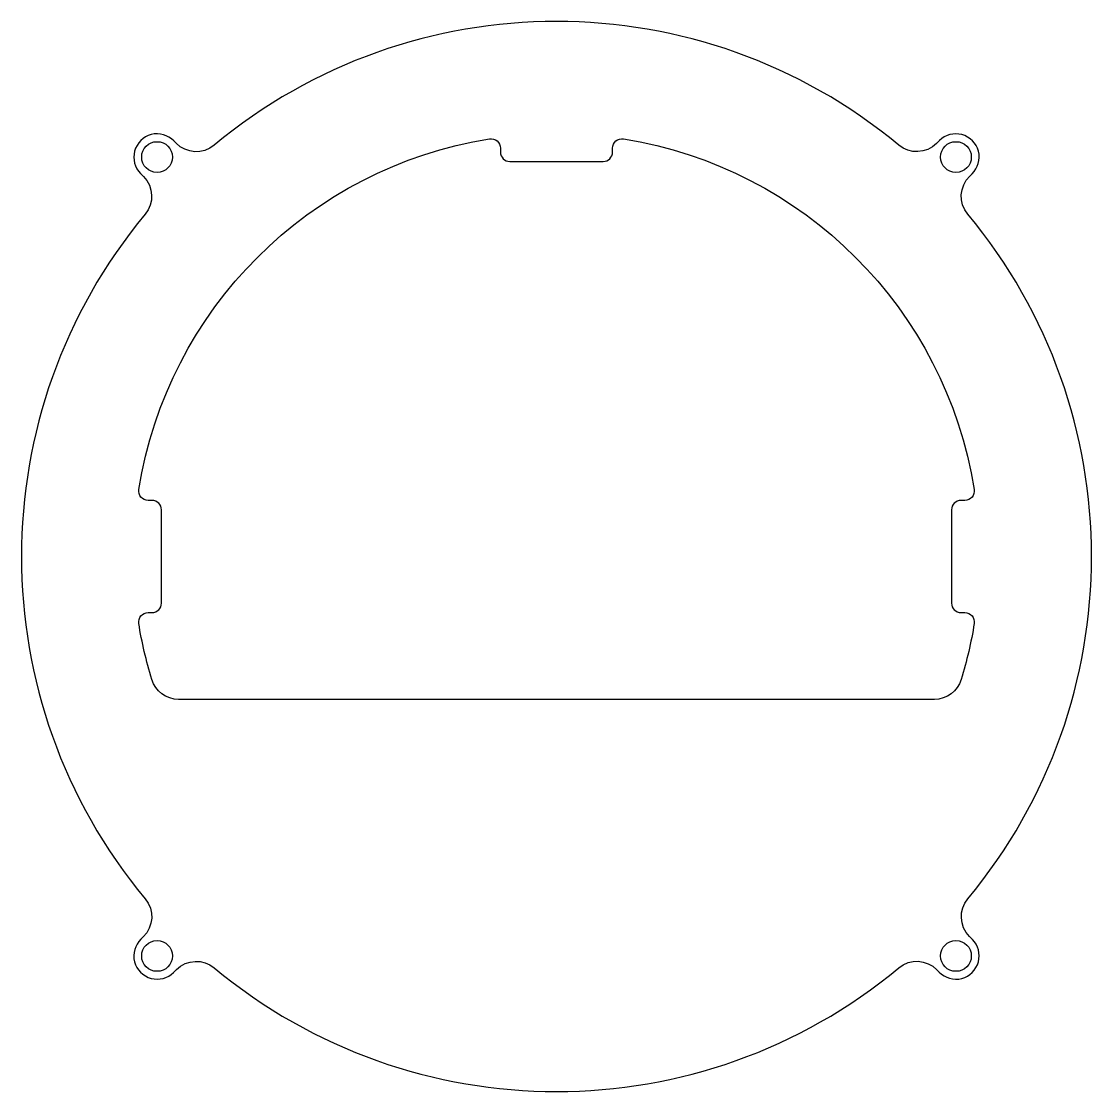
# Model space of a CAD drawing. Header units: millimetres. Extents: x -57 to 57, y -57 to 57.
import ezdxf

# ---------------------------------------------------------------- set-up
doc = ezdxf.new("R2010")
doc.units = ezdxf.units.MM
doc.layers.get('0').update_dxf_attribs({"linetype": 'CONTINUOUS'})

msp = doc.modelspace()

# ---------------------------------------------------------------- linework, layer by layer
for points in [[(40.98, -44.51, 1.006412), (44.53, -41), (44.23, -40.69, -0.387708), (44.04, -36.65, 0.361691), (44.04, 36.66, -0.391412), (44.25, 40.72), (44.51, 40.98, 1.006412), (41, 44.53), (40.69, 44.23, -0.387708), (36.65, 44.04, 0.361691), (-36.66, 44.04, -0.391412), (-40.72, 44.25), (-40.98, 44.51, 1.006412), (-44.53, 41), (-44.23, 40.69, -0.387708), (-44.04, 36.65, 0.361691), (-44.04, -36.66, -0.391412), (-44.25, -40.72), (-44.51, -40.98, 1.006412), (-41, -44.53), (-40.69, -44.23, -0.387708), (-36.65, -44.04, 0.361691), (36.66, -44.04, -0.391412), (40.72, -44.25)], [(42.3, -5, 0.414214), (43.3, -6), (43.74, -6, -0.461491), (44.73, -7.16, -0.034104), (43.34, -13.17, -0.330212), (40.47, -15.3), (-40.47, -15.3, -0.330212), (-43.34, -13.17, -0.034104), (-44.73, -7.16, -0.461491), (-43.74, -6), (-43.3, -6, 0.414214), (-42.3, -5), (-42.3, 5, 0.414214), (-43.3, 6), (-43.74, 6, -0.461491), (-44.73, 7.16, -0.324036), (-7.16, 44.73, -0.461491), (-6, 43.74), (-6, 43.3, 0.414214), (-5, 42.3), (5, 42.3, 0.414214), (6, 43.3), (6, 43.74, -0.461491), (7.16, 44.73, -0.324036), (44.73, 7.16, -0.461491), (43.74, 6), (43.3, 6, 0.414214), (42.3, 5)]]:
    msp.add_lwpolyline(points, format="xyb", close=True)
for centre in [(-42.77, 42.77), (42.77, 42.77), (-42.77, -42.77), (42.77, -42.77)]:
    msp.add_circle(centre, 1.65)

doc.saveas('drawing.dxf')
